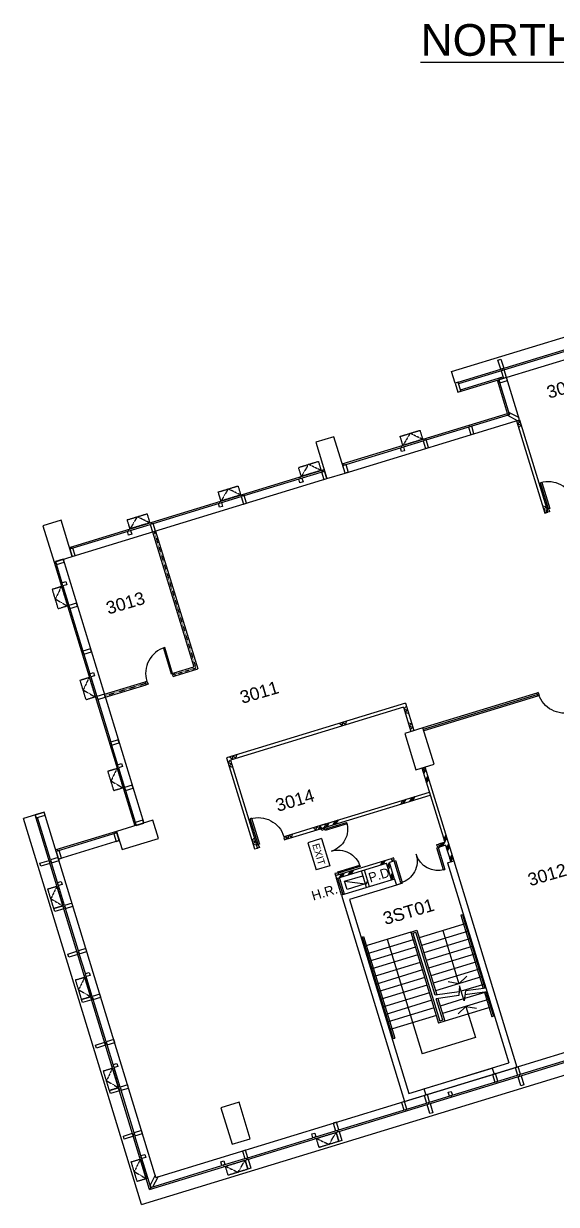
# Model space of a CAD drawing. Header units: millimetres. Extents: x 21381 to 114606, y 239 to 74283.
# Drawn here: x 21381 to 38184, y 37044 to 74283 of the extents above; entities that cross this region are included whole.
import ezdxf
from ezdxf.enums import TextEntityAlignment as Align

# ---------------------------------------------------------------- set-up
doc = ezdxf.new("R2010")
doc.units = ezdxf.units.MM
for name, pattern in [('HIDDEN', [9.525, 6.35, -3.175]), ('HIDDEN2', [4.7625, 3.175, -1.5875]), ('HIDDENX2', [0.75, 0.5, -0.25])]:
    doc.linetypes.add(name, pattern=pattern)
for name, color, linetype in [('A-220-INTERNAL WALLS_PARTITIONS (GROUPED)', 8, 'Continuous'), ('DLN041_3', 8, 'Continuous'), ('DLN041__', 8, 'Continuous'), ('DLN061__', 8, 'Continuous'), ('DLN210__', 8, 'Continuous'), ('DLN220__', 8, 'Continuous'), ('DLN240__', 8, 'Continuous'), ('DLN280__', 8, 'Continuous'), ('DLN314__', 8, 'Continuous'), ('DLN580__', 8, 'Continuous'), ('FITDOOR', 8, 'Continuous')]:
    doc.layers.add(name, color=color, linetype=linetype)
doc.styles.add('ROMANS', font='swissl.ttf')
doc.styles.add('SWIS721LT750', font='swissl.ttf')

# ---------------------------------------------------------------- blocks, each defined once
blk = doc.blocks.new('A$C7F4A300C')
at = {"layer": 'DLN314__'}
blk.add_line((0, 0), (-50, 50), dxfattribs=at)
blk.add_lwpolyline([(-50, -21), (-50, 50), (21, 50), (-229, 300), (-300, 300), (-300, 229)], close=True, dxfattribs=at)
blk = doc.blocks.new('210')
at = {"layer": 'DLN314__'}
blk.add_line((1350, -250), (1350, -300), dxfattribs=at)
blk.add_lwpolyline([(1300, -125), (1400, -125), (1400, -250), (1300, -250)], close=True, dxfattribs=at)

msp = doc.modelspace()

# ---------------------------------------------------------------- linework, layer by layer
at = {"layer": 'A-220-INTERNAL WALLS_PARTITIONS (GROUPED)'}
msp.add_line((28077, 50166), (28369, 49210), dxfattribs=at)
at = {"layer": 'DLN041__'}
msp.add_line((33903, 73068), (43333, 73068), dxfattribs=at)
at = {"layer": 'DLN061__'}
for p, q in [((37036, 61733), (36924, 61759)), ((37036, 61733), (36957, 61649)), ((37070, 61623), (36957, 61649)), ((37070, 61623), (36991, 61539)), ((37860, 59038), (37748, 59064)), ((37860, 59038), (37782, 58953)), ((37894, 58927), (37782, 58953)), ((37894, 58927), (37815, 58843)), ((33377, 52667), (33456, 52752)), ((33377, 52667), (33489, 52641)), ((33411, 52557), (33489, 52641)), ((33411, 52557), (33523, 52531)), ((31425, 52131), (31341, 52210)), ((31425, 52131), (31451, 52244)), ((31536, 52165), (31451, 52244)), ((31536, 52165), (31562, 52277)), ((33510, 52234), (33622, 52208)), ((33543, 52123), (33622, 52208)), ((33543, 52123), (33656, 52097)), ((33577, 52013), (33656, 52097)), ((27830, 50972), (27909, 51056)), ((27964, 51073), (27880, 51152)), ((27964, 51073), (27990, 51186)), ((28075, 51107), (27990, 51186)), ((28075, 51107), (28101, 51219)), ((27830, 50972), (27943, 50946)), ((27864, 50861), (27943, 50946)), ((27864, 50861), (27977, 50835)), ((33974, 50714), (34040, 50839)), ((33989, 50667), (34055, 50791)), ((34003, 50619), (34070, 50744)), ((34062, 50428), (34128, 50552)), ((34076, 50380), (34143, 50505)), ((34091, 50332), (34157, 50457)), ((33661, 49782), (33727, 49907)), ((33279, 49665), (33345, 49790)), ((33326, 49680), (33393, 49805)), ((33374, 49694), (33441, 49819)), ((33565, 49753), (33632, 49878)), ((33613, 49768), (33680, 49892)), ((31243, 49043), (31310, 49168)), ((30600, 48846), (30515, 48925)), ((30600, 48846), (30626, 48959)), ((30710, 48880), (30626, 48959)), ((30710, 48880), (30736, 48992)), ((30861, 48926), (30927, 49051)), ((30909, 48941), (30975, 49066)), ((30956, 48955), (31023, 49080)), ((31148, 49014), (31214, 49139)), ((31196, 49028), (31262, 49153)), ((28581, 48515), (28660, 48599)), ((28581, 48515), (28694, 48489)), ((28615, 48404), (28694, 48489)), ((29721, 48577), (29636, 48656)), ((29721, 48577), (29747, 48690)), ((29831, 48611), (29747, 48690)), ((29831, 48611), (29857, 48724)), ((34499, 48313), (34565, 48438)), ((34547, 48328), (34613, 48452)), ((34595, 48342), (34661, 48467)), ((34632, 48563), (34698, 48688)), ((34646, 48515), (34713, 48640)), ((34661, 48467), (34727, 48592)), ((28615, 48404), (28728, 48378)), ((34720, 48276), (34786, 48401)), ((34734, 48228), (34801, 48353)), ((34749, 48180), (34815, 48305)), ((34822, 47941), (34888, 48066)), ((32634, 47743), (32701, 47868)), ((32682, 47757), (32748, 47882)), ((32730, 47772), (32796, 47897)), ((32855, 47706), (32921, 47831)), ((32869, 47658), (32936, 47783)), ((32884, 47610), (32950, 47735)), ((34836, 47893), (34903, 48018)), ((34851, 47846), (34918, 47970)), ((31343, 47348), (31410, 47473)), ((31391, 47363), (31457, 47488)), ((31439, 47377), (31505, 47502)), ((31630, 47436), (31697, 47561)), ((31678, 47451), (31744, 47575)), ((31726, 47465), (31792, 47590)), ((32957, 47371), (33023, 47496)), ((32972, 47323), (33038, 47448)), ((32986, 47275), (33053, 47400)), ((32235, 47255), (32168, 47130))]:
    msp.add_line(p, q, dxfattribs=at)
at = {"layer": 'DLN210__'}
for p, q in [((34881, 63310), (68476, 73581)), ((35088, 62976), (68587, 73218)), ((35080, 62660), (68675, 72931)), ((35102, 62928), (39310, 64214)), ((34992, 62947), (34881, 63310)), ((35161, 62737), (36500, 63146)), ((36645, 61988), (36323, 63040)), ((36707, 61955), (36371, 63054)), ((37019, 61789), (36610, 63127)), ((31433, 60394), (36645, 61988)), ((34077, 61151), (36707, 61955)), ((31521, 60108), (37019, 61789)), ((33360, 60931), (33982, 61121)), ((31447, 60347), (33264, 60902)), ((22826, 57763), (30859, 60219)), ((28339, 59396), (30874, 60171)), ((22914, 57476), (30947, 59932)), ((25471, 58519), (28244, 59367)), ((22841, 57715), (25375, 58490)), ((22627, 57388), (25171, 49069)), ((22340, 57301), (24884, 48981)), ((22388, 57315), (22592, 56646)), ((22622, 56550), (22812, 55929)), ((22841, 55833), (23250, 54494)), ((23280, 54399), (23470, 53777)), ((23499, 53681), (23689, 53060)), ((23718, 52964), (24127, 51625)), ((24157, 51530), (24347, 50908)), ((24376, 50813), (24566, 50191)), ((24595, 50095), (24931, 48996)), ((22032, 49416), (21381, 49217)), ((25103, 37044), (21381, 49217)), ((21745, 49328), (22032, 49416)), ((25356, 37518), (21745, 49328)), ((22231, 47909), (21822, 49247)), ((25555, 37893), (22032, 49416)), ((24310, 48805), (22397, 48221)), ((24324, 48758), (22412, 48173)), ((24398, 48519), (22485, 47934)), ((22451, 47191), (22260, 47813)), ((22670, 46474), (22480, 47096)), ((25555, 37893), (54172, 46642)), ((23108, 45040), (22699, 46378)), ((25356, 37518), (53949, 46260)), ((25103, 37044), (54060, 45897)), ((23328, 44322), (23138, 44944)), ((23547, 43605), (23357, 44227)), ((23985, 42171), (23576, 43510)), ((24205, 41454), (24015, 42075)), ((37056, 41147), (39112, 41776)), ((24424, 40736), (24234, 41358)), ((34007, 40686), (36159, 41344)), ((34066, 40495), (36218, 41153)), ((34187, 40270), (36960, 41118)), ((24863, 39302), (24453, 40641)), ((31318, 39393), (34091, 40241)), ((25082, 38585), (24892, 39206)), ((28449, 38516), (30505, 39145)), ((30601, 39174), (31222, 39364)), ((25389, 37580), (25111, 38489)), ((27732, 38297), (28353, 38487)), ((25389, 37580), (27636, 38268))]:
    msp.add_line(p, q, dxfattribs=at)
at = {"layer": 'DLN220__'}
for p, q in [((36924, 61759), (37815, 58843)), ((37019, 61789), (37911, 58872)), ((37815, 58843), (37911, 58872)), ((25448, 58251), (26749, 53995)), ((25544, 58280), (26874, 53929)), ((26127, 53805), (26749, 53995)), ((26127, 53805), (26157, 53710)), ((26157, 53710), (26874, 53929)), ((23928, 53133), (25219, 53528)), ((23957, 53037), (25248, 53432)), ((25219, 53528), (25248, 53432)), ((37563, 53171), (33976, 52075)), ((33991, 52027), (37577, 53123)), ((37592, 53075), (34006, 51979)), ((37563, 53171), (37592, 53075)), ((33426, 52848), (27784, 51123)), ((33360, 52723), (27909, 51056)), ((33360, 52723), (33594, 51958)), ((33426, 52848), (33690, 51987)), ((33737, 52001), (33642, 51972)), ((27784, 51123), (28661, 48254)), ((27909, 51056), (28728, 48378)), ((33945, 50810), (34661, 48467)), ((34040, 50839), (34947, 47875)), ((30736, 48992), (34179, 50045)), ((30765, 48897), (34208, 49949)), ((29636, 48656), (30927, 49051)), ((29665, 48561), (30956, 48955)), ((30736, 48992), (30765, 48897)), ((30765, 48897), (30861, 48926)), ((29636, 48656), (29665, 48561)), ((34661, 48467), (34470, 48409)), ((28661, 48254), (28757, 48283)), ((28757, 48283), (28728, 48378)), ((34470, 48409), (34499, 48313)), ((34690, 48371), (34499, 48313)), ((34690, 48371), (34851, 47846)), ((31218, 47415), (32988, 47955)), ((31248, 47319), (32826, 47801)), ((32986, 47275), (32826, 47801)), ((33017, 47860), (32921, 47831)), ((33082, 47305), (32921, 47831)), ((33017, 47860), (32988, 47955)), ((31218, 47415), (31314, 47444)), ((31218, 47415), (31248, 47319)), ((31408, 46793), (31248, 47319)), ((31456, 46808), (31295, 47334)), ((31504, 46822), (31343, 47348)), ((32197, 47034), (32037, 47560)), ((32293, 47063), (32132, 47589))]:
    msp.add_line(p, q, dxfattribs=at)
at = {"layer": 'DLN220__', "linetype": 'HIDDEN', "ltscale": 0.01}
for p, q in [((25496, 58266), (26811, 53962)), ((26142, 53758), (26811, 53962)), ((23943, 53085), (25234, 53480))]:
    msp.add_line(p, q, dxfattribs=at)
at = {"layer": 'DLN240__', "linetype": 'HIDDENX2'}
msp.add_line((33332, 47172), (33140, 47113), dxfattribs=at)
msp.add_line((33332, 47172), (33140, 47113), dxfattribs=at)
at = {"layer": 'DLN240__'}
for p, q in [((35219, 46180), (35171, 46166)), ((35219, 46180), (35929, 43858)), ((35340, 45904), (33858, 45450)), ((35171, 46166), (35879, 43851)), ((32057, 45475), (32105, 45490)), ((32057, 45475), (33037, 42271)), ((32105, 45490), (33084, 42286)), ((33594, 45631), (32111, 45178)), ((33594, 45631), (33785, 45690)), ((33594, 45631), (34471, 42762)), ((33656, 45598), (33752, 45627)), ((33656, 45598), (34504, 42825)), ((34359, 43642), (33752, 45627)), ((33785, 45690), (34409, 43649)), ((35413, 45665), (33931, 45211)), ((34599, 45677), (35111, 44004)), ((33667, 45392), (32184, 44939)), ((33740, 45153), (32258, 44700)), ((32852, 45404), (33956, 41794)), ((35486, 45426), (34004, 44972)), ((35560, 45186), (34077, 44733)), ((33813, 44914), (32331, 44461)), ((35633, 44947), (34150, 44494)), ((35706, 44708), (34223, 44255)), ((33886, 44675), (32404, 44222)), ((33959, 44436), (32477, 43983)), ((35779, 44469), (34297, 44016)), ((34032, 44197), (32550, 43743)), ((34105, 43958), (32623, 43504)), ((35852, 44230), (34370, 43777)), ((35111, 44004), (34774, 44060)), ((35111, 44004), (35358, 44239)), ((35925, 43991), (35184, 43764)), ((34178, 43718), (32696, 43265)), ((35114, 43746), (34359, 43642)), ((35103, 43629), (34393, 43531)), ((35132, 43935), (35103, 43629)), ((35277, 43459), (35132, 43935)), ((35314, 43774), (35277, 43459)), ((35998, 43752), (35286, 43534)), ((35998, 43752), (35300, 43656)), ((35964, 43863), (35314, 43774)), ((35913, 43740), (36151, 42962)), ((35963, 43747), (36198, 42977)), ((34251, 43479), (32769, 43026)), ((34325, 43240), (32842, 42787)), ((34600, 42854), (34393, 43531)), ((34443, 43538), (34662, 42821)), ((35257, 43525), (34516, 43299)), ((36071, 43513), (34589, 43060)), ((36144, 43274), (34662, 42821)), ((35330, 43286), (35083, 43051)), ((35330, 43286), (35630, 42306)), ((35330, 43286), (35666, 43230)), ((34398, 43001), (32915, 42548)), ((34600, 42854), (34504, 42825)), ((36198, 42977), (36151, 42962)), ((34662, 42821), (34471, 42762)), ((33037, 42271), (33084, 42286)), ((35630, 42306), (33956, 41794))]:
    msp.add_line(p, q, dxfattribs=at)
at = {"layer": 'DLN280__'}
for p, q in [((31170, 61255), (30596, 61080)), ((30596, 61080), (30947, 59932)), ((31521, 60108), (31170, 61255)), ((30947, 59932), (31521, 60108)), ((22563, 58624), (21989, 58448)), ((22914, 57476), (22563, 58624)), ((21989, 58448), (22340, 57301)), ((22340, 57301), (22914, 57476)), ((33976, 52075), (33403, 51899)), ((33403, 51899), (33754, 50752)), ((34327, 50927), (33976, 52075)), ((33754, 50752), (34327, 50927)), ((25457, 49156), (24310, 48805)), ((25633, 48583), (25457, 49156)), ((24310, 48805), (24485, 48232)), ((24485, 48232), (25633, 48583)), ((34755, 47816), (34947, 47875)), ((34755, 47816), (36685, 41505)), ((34947, 47875), (36935, 41372)), ((33082, 47305), (31408, 46793)), ((33082, 47305), (33140, 47113)), ((33140, 47113), (31658, 46660)), ((31408, 46793), (33397, 40290)), ((31658, 46660), (33529, 40540)), ((33397, 40290), (36935, 41372)), ((33529, 40540), (36685, 41505)), ((36159, 41344), (36218, 41153)), ((34007, 40686), (34066, 40495)), ((28176, 40263), (27603, 40087)), ((28527, 39115), (28176, 40263)), ((27603, 40087), (27954, 38940)), ((27954, 38940), (28527, 39115))]:
    msp.add_line(p, q, dxfattribs=at)
at = {"layer": 'DLN314__'}
for p, q in [((36522, 63414), (36427, 63385)), ((36489, 63352), (36474, 63400)), ((36385, 63007), (36338, 62992)), ((36514, 63098), (36610, 63127)), ((35464, 61575), (35449, 61622)), ((34029, 61136), (34015, 61184)), ((35489, 61321), (35585, 61350)), ((33312, 60917), (33298, 60965)), ((34055, 60882), (34150, 60912)), ((31495, 60361), (31481, 60409)), ((30109, 59937), (30094, 59985)), ((30826, 60157), (30811, 60204)), ((31616, 60137), (31521, 60108)), ((30851, 59903), (30947, 59932)), ((28292, 59382), (28277, 59430)), ((27574, 59162), (27560, 59210)), ((28317, 59128), (28413, 59157)), ((25423, 58505), (25408, 58552)), ((24705, 58285), (24691, 58333)), ((25448, 58251), (25544, 58280)), ((22888, 57730), (22874, 57778)), ((22914, 57476), (23009, 57505)), ((22402, 57268), (22355, 57253)), ((22607, 56598), (22559, 56584)), ((22826, 55881), (22779, 55866)), ((23265, 54446), (23217, 54432)), ((23484, 53729), (23436, 53715)), ((23703, 53012), (23656, 52997)), ((24142, 51578), (24094, 51563)), ((24361, 50860), (24313, 50846)), ((24581, 50143), (24533, 50128)), ((24277, 48743), (24262, 48791)), ((24917, 49043), (24869, 49029)), ((22460, 48188), (22445, 48235)), ((22246, 47861), (22198, 47846)), ((22465, 47144), (22417, 47129)), ((22684, 46426), (22637, 46412)), ((23123, 44992), (23075, 44977)), ((23342, 44275), (23294, 44260)), ((23562, 43557), (23514, 43543)), ((24000, 42123), (23952, 42108)), ((24219, 41406), (24172, 41391)), ((37008, 41133), (37023, 41085)), ((24439, 40688), (24391, 40674)), ((36291, 40914), (36305, 40866)), ((34139, 40256), (34154, 40208)), ((33422, 40036), (33436, 39989)), ((24877, 39254), (24829, 39239)), ((30553, 39159), (30568, 39111)), ((31270, 39379), (31285, 39331)), ((25096, 38537), (25049, 38522)), ((28401, 38501), (28416, 38454)), ((27684, 38282), (27699, 38234)), ((25389, 37580), (25356, 37518))]:
    msp.add_line(p, q, dxfattribs=at)
for points in [[(36339, 63672), (36435, 63701), (36522, 63414), (36427, 63385)], [(36514, 63098), (36610, 63127), (36537, 63367), (36441, 63337)], [(35080, 62660), (35175, 62689), (35088, 62976), (34992, 62947)], [(36639, 63032), (36610, 63127), (36371, 63054), (36400, 62959)], [(35489, 61321), (35585, 61350), (35512, 61589), (35416, 61560)], [(34055, 60882), (34150, 60912), (34077, 61151), (33982, 61121)], [(33397, 60812), (33301, 60783), (33264, 60902), (33360, 60931)], [(31616, 60137), (31521, 60108), (31447, 60347), (31543, 60376)], [(30851, 59903), (30947, 59932), (30874, 60171), (30778, 60142)], [(30193, 59832), (30097, 59803), (30061, 59923), (30156, 59952)], [(28317, 59128), (28413, 59157), (28339, 59396), (28244, 59367)], [(27659, 59058), (27563, 59028), (27527, 59148), (27622, 59177)], [(25448, 58251), (25544, 58280), (25471, 58519), (25375, 58490)], [(24790, 58180), (24694, 58151), (24658, 58271), (24753, 58300)], [(22914, 57476), (23009, 57505), (22936, 57744), (22841, 57715)], [(22656, 57293), (22627, 57388), (22388, 57315), (22417, 57220)], [(22712, 56683), (22741, 56587), (22622, 56550), (22592, 56646)], [(23080, 55906), (23051, 56002), (22812, 55929), (22841, 55833)], [(23519, 54472), (23489, 54567), (23250, 54494), (23280, 54399)], [(23589, 53814), (23618, 53718), (23499, 53681), (23470, 53777)], [(23957, 53037), (23928, 53133), (23689, 53060), (23718, 52964)], [(24396, 51603), (24366, 51698), (24127, 51625), (24157, 51530)], [(24466, 50945), (24495, 50849), (24376, 50813), (24347, 50908)], [(24834, 50168), (24805, 50264), (24566, 50191), (24595, 50095)], [(22061, 49320), (22032, 49416), (21745, 49328), (21774, 49233)], [(25171, 49069), (25141, 49164), (24902, 49091), (24931, 48996)], [(24302, 48489), (24398, 48519), (24324, 48758), (24229, 48728)], [(22485, 47934), (22581, 47963), (22507, 48202), (22412, 48173)], [(21926, 47711), (21897, 47806), (22183, 47894), (22213, 47798)], [(22500, 47886), (22470, 47982), (22231, 47909), (22260, 47813)], [(22570, 47228), (22599, 47132), (22480, 47096), (22451, 47191)], [(22364, 46276), (22335, 46372), (22622, 46459), (22651, 46364)], [(22938, 46452), (22909, 46547), (22670, 46474), (22699, 46378)], [(23377, 45017), (23347, 45113), (23108, 45040), (23138, 44944)], [(22803, 44842), (22774, 44937), (23061, 45025), (23090, 44929)], [(23447, 44359), (23476, 44263), (23357, 44227), (23328, 44322)], [(23241, 43407), (23212, 43503), (23499, 43591), (23528, 43495)], [(23815, 43583), (23786, 43678), (23547, 43605), (23576, 43510)], [(23680, 41973), (23651, 42068), (23938, 42156), (23967, 42060)], [(24254, 42148), (24225, 42244), (23985, 42171), (24015, 42075)], [(24324, 41490), (24354, 41394), (24234, 41358), (24205, 41454)], [(36983, 41386), (36887, 41357), (36960, 41118), (37056, 41147)], [(36265, 41167), (36170, 41138), (36243, 40899), (36339, 40928)], [(37158, 40813), (37062, 40783), (36975, 41070), (37070, 41100)], [(24119, 40538), (24089, 40634), (24376, 40722), (24405, 40626)], [(24692, 40714), (24663, 40809), (24424, 40736), (24453, 40641)], [(33397, 40290), (33301, 40261), (33374, 40022), (33470, 40051)], [(34114, 40509), (34018, 40480), (34091, 40241), (34187, 40270)], [(34289, 39936), (34194, 39906), (34106, 40193), (34201, 40222)], [(31245, 39632), (31149, 39603), (31222, 39364), (31318, 39393)], [(24557, 39104), (24528, 39199), (24815, 39287), (24844, 39192)], [(25131, 39279), (25102, 39375), (24863, 39302), (24892, 39206)], [(30469, 39264), (30564, 39293), (30601, 39174), (30505, 39145)], [(31420, 39058), (31325, 39029), (31237, 39316), (31333, 39345)], [(28376, 38755), (28280, 38726), (28353, 38487), (28449, 38516)], [(25201, 38621), (25231, 38526), (25111, 38489), (25082, 38585)], [(27600, 38387), (27695, 38416), (27732, 38297), (27636, 38268)], [(28551, 38181), (28456, 38152), (28368, 38439), (28464, 38468)], [(25622, 37913), (25555, 37893), (25534, 37960), (25368, 37648), (25389, 37580), (25456, 37601)]]:
    msp.add_lwpolyline(points, close=True, dxfattribs=at)
at = {"layer": 'DLN314__', "linetype": 'HIDDEN2', "ltscale": 0.05}
for points in [[(33967, 61169), (33345, 60979), (33258, 61266), (33879, 61456)], [(30763, 60190), (30142, 60000), (30054, 60287), (30676, 60477)], [(28229, 59415), (27608, 59225), (27520, 59512), (28141, 59702)], [(25360, 58538), (24739, 58348), (24651, 58635), (25273, 58825)], [(22574, 56536), (22764, 55914), (22477, 55826), (22287, 56448)], [(23451, 53667), (23641, 53045), (23354, 52957), (23164, 53579)], [(24328, 50798), (24518, 50176), (24231, 50089), (24041, 50710)], [(22432, 47081), (22622, 46459), (22335, 46372), (22145, 46993)], [(23309, 44212), (23499, 43591), (23212, 43503), (23022, 44124)], [(24186, 41343), (24376, 40722), (24089, 40634), (23899, 41256)], [(30615, 39126), (31237, 39316), (31325, 39029), (30703, 38839)], [(25063, 38474), (25253, 37853), (24966, 37765), (24776, 38387)], [(27746, 38249), (28368, 38439), (28456, 38152), (27834, 37962)]]:
    msp.add_lwpolyline(points, close=True, dxfattribs=at)
for points in [[(33967, 61169), (33569, 61361), (33345, 60979)], [(30763, 60190), (30365, 60382), (30142, 60000)], [(28229, 59415), (27831, 59607), (27608, 59225)], [(25360, 58538), (24962, 58730), (24739, 58348)], [(22574, 56536), (22382, 56137), (22764, 55914)], [(23451, 53667), (23259, 53268), (23641, 53045)], [(24328, 50798), (24136, 50399), (24518, 50176)], [(22432, 47081), (22240, 46683), (22622, 46459)], [(23309, 44212), (23117, 43814), (23499, 43591)], [(24186, 41343), (23994, 40945), (24376, 40722)], [(30615, 39126), (31014, 38934), (31237, 39316)], [(25063, 38474), (24871, 38076), (25253, 37853)], [(27746, 38249), (28145, 38057), (28368, 38439)]]:
    msp.add_lwpolyline(points, dxfattribs=at)
at = {"layer": 'DLN580__'}
for p, q in [((30774, 48582), (30344, 48451)), ((30344, 48451), (30607, 47590)), ((30774, 48582), (31037, 47722)), ((31037, 47722), (30607, 47590)), ((31502, 47235), (32076, 47410)), ((32076, 47410), (32156, 47150)), ((31502, 47235), (32156, 47150)), ((31582, 46974), (31502, 47235)), ((32156, 47150), (31582, 46974))]:
    msp.add_line(p, q, dxfattribs=at)
at = {"layer": 'FITDOOR'}
for p, q in [((37724, 59808), (37681, 59795)), ((37930, 58982), (37681, 59795)), ((37724, 59808), (37973, 58995)), ((37930, 58982), (37882, 58968)), ((37882, 58968), (37889, 58944)), ((37901, 58947), (37889, 58944)), ((37915, 58899), (37904, 58896)), ((37904, 58896), (37911, 58872)), ((37971, 58890), (37911, 58872)), ((37973, 58995), (37930, 58982)), ((37930, 58982), (37944, 58934)), ((37956, 58938), (37944, 58934)), ((37956, 58938), (37971, 58890)), ((25788, 54590), (25831, 54604)), ((25788, 54590), (26037, 53778)), ((26080, 53791), (25831, 54604)), ((26037, 53778), (26080, 53791)), ((26080, 53791), (26127, 53805)), ((26080, 53791), (26094, 53743)), ((26082, 53739), (26094, 53743)), ((26082, 53739), (26097, 53691)), ((26097, 53691), (26157, 53710)), ((26123, 53778), (26135, 53781)), ((26127, 53805), (26135, 53781)), ((26138, 53730), (26149, 53734)), ((26149, 53734), (26157, 53710)), ((25267, 53542), (25219, 53528)), ((25219, 53528), (25226, 53504)), ((25238, 53507), (25226, 53504)), ((25252, 53459), (25241, 53456)), ((25241, 53456), (25248, 53432)), ((25308, 53450), (25248, 53432)), ((25267, 53542), (25281, 53494)), ((25293, 53498), (25281, 53494)), ((25293, 53498), (25308, 53450)), ((37610, 53186), (37563, 53171)), ((37563, 53171), (37570, 53147)), ((37581, 53151), (37570, 53147)), ((37596, 53103), (37585, 53099)), ((37585, 53099), (37592, 53075)), ((37640, 53090), (37592, 53075)), ((37610, 53186), (37640, 53090)), ((28570, 49219), (28527, 49206)), ((28776, 48393), (28527, 49206)), ((28570, 49219), (28819, 48406)), ((30789, 48904), (30765, 48897)), ((30783, 48837), (30765, 48897)), ((30831, 48852), (30783, 48837)), ((30793, 48893), (30789, 48904)), ((30875, 48878), (30828, 48864)), ((30831, 48852), (30828, 48864)), ((30861, 48926), (30837, 48919)), ((30840, 48907), (30837, 48919)), ((30875, 48878), (30861, 48926)), ((30875, 48878), (31569, 49090)), ((30889, 48835), (30875, 48878)), ((31582, 49047), (30889, 48835)), ((31582, 49047), (31569, 49090)), ((29588, 48642), (29636, 48656)), ((29588, 48642), (29603, 48594)), ((29591, 48590), (29603, 48594)), ((29591, 48590), (29606, 48542)), ((29606, 48542), (29665, 48561)), ((29632, 48629), (29644, 48632)), ((29636, 48656), (29644, 48632)), ((29647, 48581), (29658, 48585)), ((29658, 48585), (29665, 48561)), ((28776, 48393), (28728, 48378)), ((28728, 48378), (28735, 48355)), ((28747, 48358), (28735, 48355)), ((28761, 48310), (28750, 48307)), ((28750, 48307), (28757, 48283)), ((28817, 48301), (28757, 48283)), ((28819, 48406), (28776, 48393)), ((28776, 48393), (28790, 48345)), ((28802, 48349), (28790, 48345)), ((28802, 48349), (28817, 48301)), ((34409, 48286), (34452, 48299)), ((34621, 47592), (34409, 48286)), ((34410, 48390), (34470, 48409)), ((34425, 48343), (34410, 48390)), ((34425, 48343), (34437, 48346)), ((34451, 48298), (34437, 48346)), ((34451, 48298), (34499, 48313)), ((34452, 48299), (34664, 47605)), ((34466, 48381), (34477, 48385)), ((34477, 48385), (34470, 48409)), ((34480, 48333), (34492, 48337)), ((34499, 48313), (34492, 48337)), ((31286, 47535), (31980, 47747)), ((31993, 47704), (31299, 47492)), ((31993, 47704), (31980, 47747)), ((33048, 47974), (32989, 47956)), ((32996, 47932), (32989, 47956)), ((33007, 47935), (32996, 47932)), ((33022, 47888), (33011, 47884)), ((33018, 47860), (33011, 47884)), ((33066, 47875), (33018, 47860)), ((33063, 47926), (33048, 47974)), ((33063, 47926), (33051, 47923)), ((33066, 47875), (33051, 47923)), ((33066, 47875), (33109, 47888)), ((33278, 47181), (33066, 47875)), ((33109, 47888), (33321, 47195)), ((31248, 47490), (31200, 47475)), ((31200, 47475), (31218, 47416)), ((31242, 47423), (31218, 47416)), ((31238, 47434), (31242, 47423)), ((31248, 47490), (31251, 47478)), ((31299, 47493), (31251, 47478)), ((31299, 47492), (31286, 47535)), ((31286, 47449), (31290, 47438)), ((31314, 47445), (31290, 47438)), ((31299, 47493), (31314, 47445)), ((34621, 47592), (34664, 47605)), ((33278, 47181), (33321, 47195))]:
    msp.add_line(p, q, dxfattribs=at)
for centre, start, end in [((37930, 58982), 17, 107), ((26080, 53791), 107, 197)]:
    msp.add_arc(centre, 850, start, end, dxfattribs=at)
at = {"layer": 'FITDOOR', "extrusion": (0, 0, -1)}
for centre, major_axis, start_param, end_param in [((38438, 53386), (-601, -601), -1.082104, 0.488692), ((28776, 48393), (601, 601), -1.082104, 0.488692), ((30875, 48878), (513, 513), 0.488692, 2.059489), ((31299, 47492), (-513, 513), 0.488692, 2.059489), ((33066, 47875), (513, 513), 0.488692, 2.059489), ((34452, 48299), (513, 513), 2.059489, 3.630285)]:
    msp.add_ellipse(centre, major_axis=major_axis, ratio=1, start_param=start_param, end_param=end_param, dxfattribs=at)

# ---------------------------------------------------------------- block references
at = {"layer": 'DLN314__'}
for name, p, rotation in [('A$C7F4A300C', (36645, 61988), 196.999999999999), ('210', (33492, 40319), 17.00000000031431)]:
    msp.add_blockref(name, p, dxfattribs=dict(at, rotation=rotation))

# ---------------------------------------------------------------- texts
at = {"layer": 'DLN041_3', "style": 'SWIS721LT750'}
for s, p in [('3010', (37949, 62452)), ('3013', (24052, 55645)), ('3011', (28274, 52828)), ('3014', (29395, 49422)), ('3012', (37353, 47075)), ('3ST01', (32788, 45854))]:
    msp.add_text(s, height=400, rotation=16.3291, dxfattribs=at).set_placement(p)
at = {"layer": 'DLN041__', "style": 'SWIS721LT750'}
msp.add_text('NORTH BLOCK', height=1000, dxfattribs=at).set_placement((33903, 73268))
at = {"layer": 'DLN041__', "insert": (32312, 47191), "char_height": 300, "width": 2604.88, "attachment_point": 7, "rotation": 17, "style": 'SWIS721LT750'}
msp.add_mtext('{\\fUnivers|b0|i0|c0|p34;P.D.}', dxfattribs=at)
at = {"layer": 'DLN580__', "style": 'ROMANS'}
msp.add_text('EXIT', height=225, rotation=287, dxfattribs=at).set_placement((30690, 48086), align=Align.MIDDLE)
at = {"layer": 'DLN580__', "style": 'SWIS721LT750'}
msp.add_text('H.R.', height=300, rotation=17, dxfattribs=at).set_placement((30516, 46620))

doc.saveas('drawing.dxf')
